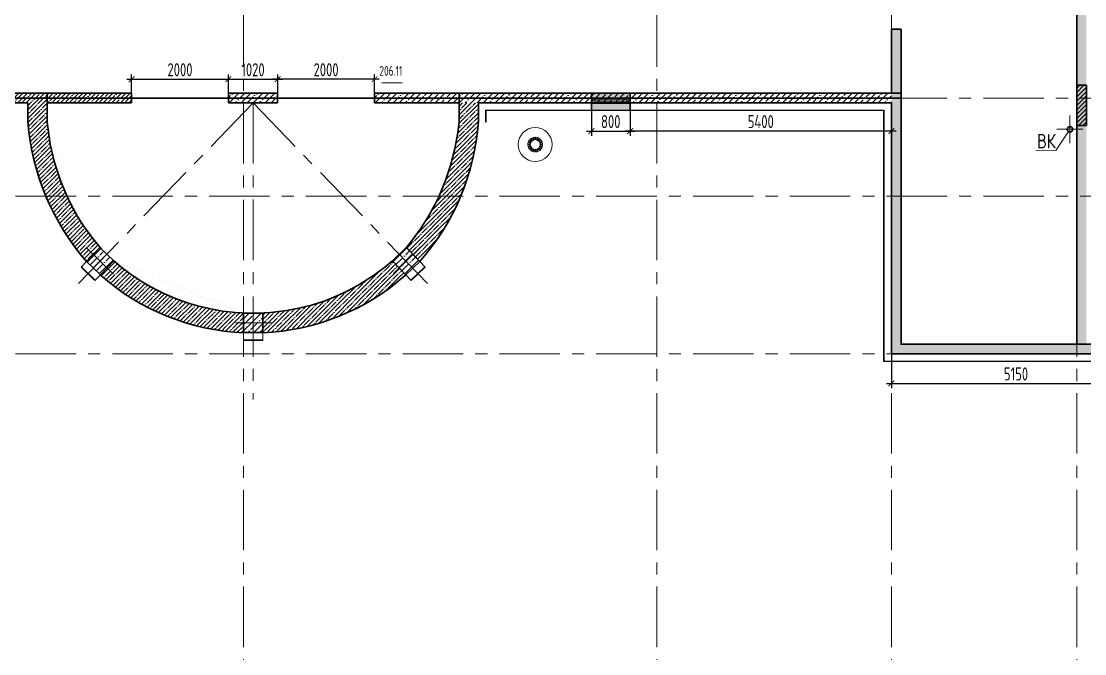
# Model space of a CAD drawing. Header units: millimetres. Extents: x -360149 to 682031, y -35655 to 209517.
# Drawn here: x 359108 to 381085, y 55256 to 68334 of the extents above; entities that cross this region are included whole.
import ezdxf
from ezdxf import colors
from ezdxf.entities.mleader import LeaderData, LeaderLine
from ezdxf.enums import TextEntityAlignment as Align
from ezdxf.math import Vec2, Vec3

# ---------------------------------------------------------------- set-up
doc = ezdxf.new("R2010")
doc.units = ezdxf.units.MM
doc.header["$MEASUREMENT"] = 0
doc.header["$PDMODE"] = 3
doc.header["$PDSIZE"] = -4
doc.linetypes.add('CENTER', pattern=[2, 1.25, -0.25, 0.25, -0.25])
doc.layers.get('0').update_dxf_attribs({"color": 250, "lineweight": 9})
doc.layers.get('Defpoints').update_dxf_attribs({"color": 6})
doc.layers.add('АР_Закладка сущ.проема', color=7, linetype='Continuous', lineweight=30, true_color=0xc70000)
doc.layers.add('АР_Закладка сущ.проема_штриховка', color=7, linetype='Continuous', lineweight=9, true_color=0xc70000)
for name, color, linetype, lineweight in [('АР_Маркер экспликации', 239, 'Continuous', 13), ('АР_Навесной фасад', 147, 'Continuous', 5), ('АР_Номер помещения', 1, 'Continuous', 25), ('АР_Окна БЛОК', 250, 'Continuous', 13), ('АР_Оси', 195, 'Continuous', 9), ('АР_Отметки', 250, 'Continuous', 15), ('АР_Помещения_площадь', 19, 'Continuous', 9), ('АР_Сущ Несущая стена', 216, 'Continuous', 30), ('АР_Штриховка монолит', 250, 'Continuous', 9), ('ОБОРУДОВАНИЕ', 253, 'Continuous', 5), ('Подвал', 250, 'Continuous', 30)]:
    doc.layers.add(name, color=color, linetype=linetype, lineweight=lineweight)
doc.layers.add('АР_Отверстия', color=251, linetype='Continuous')
doc.layers.add('Тонкая', color=7, linetype='Continuous')
doc.layers.add('Для уточнения шахт ОВ', color=20, linetype='Continuous', lineweight=30, plot=False)
doc.styles.add('ICOCPEUR', font='isocpeur.ttf')
doc.styles.add('ISOCPEUR', font='isocpeur.ttf', dxfattribs={"width": 0.7})
doc.styles.get("Standard").update_dxf_attribs({"font": 'isocpeur.ttf', "width": 0.7})
doc.dimstyles.new('R_100', dxfattribs={"dimtxt": 270, "dimasz": 120, "dimexe": 100, "dimexo": 0, "dimgap": 60, "dimtad": 1, "dimdec": 0, "dimrnd": 5, "dimzin": 0, "dimdsep": 46, "dimtxsty": 'ISOCPEUR', "dimblk": 'ARCHTICK', "dimcen": 0, "dimdle": 100, "dimclrd": 256, "dimclre": 256, "dimclrt": 256, "dimadec": 0, "dimazin": 0, "dimtfac": 2, "dimtdec": 0, "dimtofl": 0, "dimtmove": 1, "dimatfit": 3, "dimfxl": 1, "dimtvp": 3, "dimtolj": 1, "dimtzin": 0, "dimarcsym": 0})

# ---------------------------------------------------------------- blocks, each defined once
blk = doc.blocks.new('*U367')
at = {"true_color": 0xffffff}
h = blk.add_hatch(color=7, dxfattribs=at)
h.dxf.hatch_style = 1
h.paths.add_polyline_path([(-800, -140), (0, -140), (0, 220), (-800, 220)])
at = {"lineweight": 30}
for p, q in [((-800, -140), (-800, 220)), ((0, -140), (0, 220))]:
    blk.add_line(p, q, dxfattribs=at)
for p, q in [((0, 220), (-800, 220)), ((-800, 70), (0, 70)), ((-800, 0), (0, 0)), ((-730, 0), (-730, 70)), ((-730, 35), (-70, 35)), ((-70, 0), (-70, 70)), ((-800, -140), (0, -140)), ((-800, -140), (-800, -140)), ((-800, -140), (-800, -140)), ((0, -140), (0, -140)), ((0, -140), (0, -140))]:
    blk.add_line(p, q)
blk = doc.blocks.new('_ArchTick')
at = {"color": 0, "linetype": 'ByBlock', "const_width": 0.15}
blk.add_lwpolyline([(-0.5, -0.5), (0.5, 0.5)], dxfattribs=at)
blk = doc.blocks.new('*D737')
at = {"layer": 'Defpoints', "lineweight": -2, "ltscale": 100, "transparency": 16777216}
for p, q in [((377090, 66646), (377090, 65964)), ((371690, 66486), (371690, 65964)), ((377190, 66064), (371590, 66064))]:
    blk.add_line(p, q, dxfattribs=at)
at = {"layer": 'Defpoints', "color": 0, "lineweight": 13, "ltscale": 100, "transparency": 16777216}
for p in [(377090, 66646), (371690, 66486), (371690, 66064)]:
    blk.add_point(p, dxfattribs=at)
at = {"layer": 'Defpoints', "lineweight": -2, "ltscale": 100, "transparency": 16777216, "xscale": 120, "yscale": 120, "zscale": 120, "rotation": 180}
blk.add_blockref('_ArchTick', (371690, 66064), dxfattribs=at)
at = {"layer": 'Defpoints', "lineweight": -2, "ltscale": 100, "transparency": 16777216, "xscale": 120, "yscale": 120, "zscale": 120}
blk.add_blockref('_ArchTick', (377090, 66064), dxfattribs=at)
at = {"layer": 'Defpoints', "lineweight": 30, "ltscale": 100, "transparency": 16777216, "insert": (374390, 66259), "char_height": 270, "attachment_point": 5, "style": 'ISOCPEUR'}
blk.add_mtext('\\A1;5400', dxfattribs=at)
blk = doc.blocks.new('*D738')
at = {"layer": 'Defpoints', "lineweight": -2, "ltscale": 100, "transparency": 16777216}
for p, q in [((370890, 66486), (370890, 65964)), ((371690, 66486), (371690, 65964)), ((370790, 66064), (371790, 66064))]:
    blk.add_line(p, q, dxfattribs=at)
at = {"layer": 'Defpoints', "color": 0, "lineweight": 13, "ltscale": 100, "transparency": 16777216}
for p in [(370890, 66486), (371690, 66486), (371690, 66064)]:
    blk.add_point(p, dxfattribs=at)
at = {"layer": 'Defpoints', "lineweight": -2, "ltscale": 100, "transparency": 16777216, "xscale": 120, "yscale": 120, "zscale": 120, "rotation": 180}
blk.add_blockref('_ArchTick', (370890, 66064), dxfattribs=at)
at = {"layer": 'Defpoints', "lineweight": -2, "ltscale": 100, "transparency": 16777216, "xscale": 120, "yscale": 120, "zscale": 120}
blk.add_blockref('_ArchTick', (371690, 66064), dxfattribs=at)
at = {"layer": 'Defpoints', "lineweight": 30, "ltscale": 100, "transparency": 16777216, "insert": (371290, 66259), "char_height": 270, "attachment_point": 5, "style": 'ISOCPEUR'}
blk.add_mtext('\\A1;800', dxfattribs=at)
blk = doc.blocks.new('*D739')
at = {"layer": 'Defpoints', "lineweight": -2, "ltscale": 100, "transparency": 16777216}
for p, q in [((363288, 67136), (364507, 67136)), ((363388, 66846), (363388, 67236)), ((364407, 66846), (364407, 67236))]:
    blk.add_line(p, q, dxfattribs=at)
at = {"layer": 'Defpoints', "color": 0, "lineweight": 13, "ltscale": 100, "transparency": 16777216}
for p in [(364407, 67136), (363388, 66846), (364407, 66846)]:
    blk.add_point(p, dxfattribs=at)
at = {"layer": 'Defpoints', "lineweight": -2, "ltscale": 100, "transparency": 16777216, "xscale": 120, "yscale": 120, "zscale": 120, "rotation": 180}
blk.add_blockref('_ArchTick', (363388, 67136), dxfattribs=at)
at = {"layer": 'Defpoints', "lineweight": -2, "ltscale": 100, "transparency": 16777216, "xscale": 120, "yscale": 120, "zscale": 120}
blk.add_blockref('_ArchTick', (364407, 67136), dxfattribs=at)
at = {"layer": 'Defpoints', "lineweight": 30, "ltscale": 100, "transparency": 16777216, "insert": (363897, 67331), "char_height": 270, "attachment_point": 5, "style": 'ISOCPEUR'}
blk.add_mtext('\\A1;1020', dxfattribs=at)
blk = doc.blocks.new('*D743')
at = {"layer": 'Defpoints', "lineweight": -2, "ltscale": 100, "transparency": 16777216}
for p, q in [((361288, 67136), (363488, 67136)), ((361388, 66846), (361388, 67236)), ((363388, 66846), (363388, 67236))]:
    blk.add_line(p, q, dxfattribs=at)
at = {"layer": 'Defpoints', "color": 0, "lineweight": 13, "ltscale": 100, "transparency": 16777216}
for p in [(363388, 67136), (361388, 66846), (363388, 66846)]:
    blk.add_point(p, dxfattribs=at)
at = {"layer": 'Defpoints', "lineweight": -2, "ltscale": 100, "transparency": 16777216, "xscale": 120, "yscale": 120, "zscale": 120, "rotation": 180}
blk.add_blockref('_ArchTick', (361388, 67136), dxfattribs=at)
at = {"layer": 'Defpoints', "lineweight": -2, "ltscale": 100, "transparency": 16777216, "xscale": 120, "yscale": 120, "zscale": 120}
blk.add_blockref('_ArchTick', (363388, 67136), dxfattribs=at)
at = {"layer": 'Defpoints', "lineweight": 30, "ltscale": 100, "transparency": 16777216, "insert": (362388, 67331), "char_height": 270, "attachment_point": 5, "style": 'ISOCPEUR'}
blk.add_mtext('\\A1;2000', dxfattribs=at)
blk = doc.blocks.new('*D744')
at = {"layer": 'Defpoints', "lineweight": -2, "ltscale": 100, "transparency": 16777216}
for p, q in [((366507, 67136), (364307, 67136)), ((364407, 66846), (364407, 67236)), ((366407, 66846), (366407, 67236))]:
    blk.add_line(p, q, dxfattribs=at)
at = {"layer": 'Defpoints', "color": 0, "lineweight": 13, "ltscale": 100, "transparency": 16777216}
for p in [(364407, 67136), (364407, 66846), (366407, 66846)]:
    blk.add_point(p, dxfattribs=at)
at = {"layer": 'Defpoints', "lineweight": -2, "ltscale": 100, "transparency": 16777216, "xscale": 120, "yscale": 120, "zscale": 120, "rotation": 180}
blk.add_blockref('_ArchTick', (364407, 67136), dxfattribs=at)
at = {"layer": 'Defpoints', "lineweight": -2, "ltscale": 100, "transparency": 16777216, "xscale": 120, "yscale": 120, "zscale": 120}
blk.add_blockref('_ArchTick', (366407, 67136), dxfattribs=at)
at = {"layer": 'Defpoints', "lineweight": 30, "ltscale": 100, "transparency": 16777216, "insert": (365407, 67331), "char_height": 270, "attachment_point": 5, "style": 'ISOCPEUR'}
blk.add_mtext('\\A1;2000', dxfattribs=at)
blk = doc.blocks.new('*D786')
at = {"layer": 'Defpoints', "lineweight": -2, "ltscale": 100, "transparency": 16777216}
for p, q in [((377090, 61456), (377090, 60746)), ((382240, 61306), (382240, 60746)), ((376990, 60846), (382340, 60846))]:
    blk.add_line(p, q, dxfattribs=at)
at = {"layer": 'Defpoints', "color": 0, "lineweight": 13, "ltscale": 100, "transparency": 16777216}
for p in [(377090, 61456), (382240, 61306), (382240, 60846)]:
    blk.add_point(p, dxfattribs=at)
at = {"layer": 'Defpoints', "lineweight": -2, "ltscale": 100, "transparency": 16777216, "xscale": 120, "yscale": 120, "zscale": 120, "rotation": 180}
blk.add_blockref('_ArchTick', (377090, 60846), dxfattribs=at)
at = {"layer": 'Defpoints', "lineweight": -2, "ltscale": 100, "transparency": 16777216, "xscale": 120, "yscale": 120, "zscale": 120}
blk.add_blockref('_ArchTick', (382240, 60846), dxfattribs=at)
at = {"layer": 'Defpoints', "lineweight": 30, "ltscale": 100, "transparency": 16777216, "insert": (379665, 61041), "char_height": 270, "attachment_point": 5, "style": 'ISOCPEUR'}
blk.add_mtext('\\A1;5150', dxfattribs=at)
blk = doc.blocks.new('_DotSmall')
at = {"color": 0, "linetype": 'ByBlock', "const_width": 0.5}
blk.add_lwpolyline([(-0.0625, 0, 1), (0.0625, 0, 1)], format="xyb", close=True, dxfattribs=at)
blk = doc.blocks.new('A$C81a96c4f')
at = {"layer": 'АР_Штриховка монолит', "ltscale": 100}
h = blk.add_hatch(dxfattribs=at)
h.set_pattern_fill('ANSI35', color=256, scale=700)
h.set_pattern_definition([(45, (-977645.9, 95082.39), (-123.743687, 123.743687), []), (45, (-977522.15, 95082.39), (-123.743687, 123.743687), [218.75, -43.75, 0, -43.75])])
h.paths.add_polyline_path([(-3166, -2990), (-3443, -3278), (-3156, -3556), (-2878, -3268)])
h = blk.add_hatch(dxfattribs=at)
h.set_pattern_fill('ANSI35', color=256, scale=700)
h.set_pattern_definition([(45, (-971324.91, 95091.84), (-123.743687, 123.743687), []), (45, (-971201.17, 95091.84), (-123.743687, 123.743687), [218.75, -43.75, 0, -43.75])])
h.paths.add_polyline_path([(3166, -2990), (2878, -3268), (3156, -3556), (3443, -3278)])
h = blk.add_hatch(dxfattribs=at)
h.set_pattern_fill('ANSI35', color=256, scale=700)
h.set_pattern_definition([(45, (177458.83, -66645.68), (-123.74369, 123.74369), []), (45, (177582.58, -66645.68), (-123.74369, 123.74369), [218.75, -43.75, 0, -43.75])])
h.paths.add_polyline_path([(200, -4350), (-200, -4350), (-200, -4750), (200, -4750)])
at = {"layer": 'АР_Сущ Несущая стена', "ltscale": 100}
for points in [[(-2878, -3268), (-3166, -2990), (-3443, -3278), (-3156, -3556)], [(2878, -3268), (3166, -2990), (3443, -3278), (3156, -3556)], [(-200, -4350), (200, -4350), (200, -4750), (-200, -4750)]]:
    blk.add_lwpolyline(points, close=True, dxfattribs=at)
blk = doc.blocks.new('M_Сток крыши - Сетчатый фильтр 380 мм - Слив 200 мм 2-3193379-Кровля')
at = {"layer": 'ОБОРУДОВАНИЕ', "color": 3, "lineweight": 20, "flags": 128}
for points in [[(-152, 9), (-132, 9), (-112, 9)], [(-108, 31), (-127, 37), (-146, 44)], [(-142, 56), (-123, 49), (-104, 43)], [(-93, 63), (-109, 74), (-126, 86)], [(-118, 96), (-102, 85), (-86, 73)], [(-70, 88), (-82, 104), (-93, 120)], [(-83, 128), (-71, 112), (-59, 95)], [(-40, 105), (-46, 124), (-52, 143)], [(-40, 147), (-34, 128), (-28, 109)], [(-6, 112), (-6, 132), (-6, 152)], [(6, 152), (6, 132), (6, 112)], [(28, 109), (34, 128), (40, 147)], [(52, 143), (46, 124), (40, 105)], [(59, 95), (71, 112), (83, 128)], [(93, 120), (82, 104), (70, 88)], [(86, 73), (102, 85), (118, 96)], [(126, 86), (109, 74), (93, 63)], [(104, 43), (123, 49), (142, 56)], [(146, 44), (127, 37), (108, 31)], [(112, 9), (132, 9), (152, 9)], [(-112, -4), (-132, -4), (-152, -4)], [(-147, -38), (-128, -32), (-109, -26)], [(-106, -38), (-125, -44), (-144, -51)], [(-128, -82), (-112, -71), (-96, -59)], [(-88, -69), (-105, -81), (-121, -93)], [(-96, -118), (-84, -102), (-72, -86)], [(-62, -94), (-74, -110), (-86, -126)], [(-54, -143), (-48, -124), (-42, -104)], [(-29, -108), (-36, -128), (-42, -147)], [(-6, -152), (-6, -132), (-6, -112)], [(6, -112), (6, -132), (6, -152)], [(42, -147), (36, -128), (29, -108)], [(42, -104), (48, -124), (54, -143)], [(86, -126), (74, -110), (62, -94)], [(72, -86), (84, -102), (96, -118)], [(121, -93), (105, -81), (88, -69)], [(96, -59), (112, -71), (128, -82)], [(144, -51), (125, -44), (106, -38)], [(109, -26), (128, -32), (147, -38)], [(152, -4), (132, -4), (112, -4)]]:
    blk.add_lwpolyline(points, dxfattribs=at)
at = {"layer": 'ОБОРУДОВАНИЕ', "color": 3, "lineweight": 20}
for radius, start, end in [(350, 360, 180), (152, 163.3962, 176.5684), (152, 145.5443, 158.6195), (152, 127.775, 140.7677), (112, 175.3454, 180), (112, 157.4148, 163.893), (102, 360, 180), (112, 139.6161, 146.0938), (152, 110.0657, 122.9987), (112, 121.9295, 128.4067), (152, 92.388, 105.2896), (112, 104.3243, 110.801), (112, 86.7618, 93.2382), (152, 74.7104, 87.612), (112, 69.199, 75.6757), (152, 57.0013, 69.9343), (112, 51.5933, 58.0705), (112, 33.9062, 40.3839), (152, 39.2323, 52.225), (112, 16.107, 22.5852), (112, 360, 4.6546), (152, 21.3805, 34.4557), (152, 3.4316, 16.6038), (350, 180, 360), (152, 181.3452, 194.6195), (152, 199.3962, 212.7677), (152, 217.5443, 230.9987), (112, 180, 181.8238), (112, 193.4148, 199.893), (102, 180, 360), (112, 211.6161, 218.0938), (152, 235.775, 249.2896), (112, 229.9295, 236.4067), (112, 248.3243, 254.801), (152, 254.0657, 267.612), (112, 266.7618, 273.2382), (152, 272.388, 285.9343), (112, 285.199, 291.6757), (152, 290.7104, 304.225), (112, 303.5933, 310.0705), (112, 321.9062, 328.3839), (152, 309.0013, 322.4557), (112, 340.107, 346.5852), (112, 358.1762, 360), (152, 327.2323, 340.6038), (152, 345.3805, 358.6548)]:
    blk.add_arc((0, 0), radius, start, end, dxfattribs=at)
blk = doc.blocks.new('A$C0e870455')
at = {"layer": 'АР_Оси', "linetype": 'CENTER', "ltscale": 1000}
for p, q in [((0, -288), (0, 288)), ((269, 0), (-269, 0))]:
    blk.add_line(p, q, dxfattribs=at)
at = {"layer": 'АР_Оси', "linetype": 'CENTER', "lineweight": 30, "ltscale": 1000}
blk.add_circle((0, 0), 56, dxfattribs=at)
blk = doc.blocks.new('*U1719')
at = {"layer": 'АР_Номер помещения', "color": 7}
blk.add_circle((-13950, 1398), 400, dxfattribs=at)
at = {"layer": 'АР_Помещения_площадь', "color": 7}
blk.add_line((-9998, -449), (-10420, -449), dxfattribs=at)
at = {"color": 7, "style": 'ISOCPEUR', "width": 0.7, "flags": 1}
blk.add_attdef('КАТЕГОРИЯ', (-499, -2092), '', height=250, dxfattribs=at)
at = {"layer": 'АР_Номер помещения', "color": 7, "style": 'ISOCPEUR', "width": 0.7}
blk.add_attdef('НОМЕР_ПОМЕЩЕНИЯ', text='', height=300, dxfattribs=at).set_placement((-13950, 1398), align=Align.MIDDLE_CENTER)
at = {"layer": 'АР_Помещения_площадь', "color": 7, "lineweight": 30, "width": 0.7, "flags": 104}
blk.add_attdef('ИМЯ_ПОМЕЩЕНИЯ', text='', height=100, dxfattribs=at).set_placement((158, 1217), align=Align.MIDDLE_CENTER)
at = {"layer": 'АР_Помещения_площадь', "color": 7, "style": 'ISOCPEUR', "width": 0.7}
blk.add_attdef('ПЛОЩАДЬ_ПОМЕЩЕНИЯ', text='', height=200, dxfattribs=at).set_placement((-9993, -202), align=Align.MIDDLE_RIGHT)

msp = doc.modelspace()

# ---------------------------------------------------------------- hatches: boundary and pattern name
at = {"layer": 'АР_Закладка сущ.проема_штриховка', "ltscale": 100, "true_color": 0xff0505}
h = msp.add_hatch(dxfattribs=at)
h.set_pattern_fill('ANSI31', color=1, scale=20)
h.set_pattern_definition([(45, (260738.76, -16140.566), (-44.90128, 44.90128), [])])
h.paths.add_polyline_path([(380919.61, 67010.68), (380919.61, 66180.68), (381119.61, 66180.68), (381119.61, 67010.68)])
at = {"layer": 'АР_Штриховка монолит', "ltscale": 100}
h = msp.add_hatch(dxfattribs=at)
h.set_pattern_fill('ANSI35', color=256, scale=500)
h.paths.add_polyline_path([(384969.71, 61655.68), (381119.61, 61655.68), (381119.61, 70355.68), (380919.71, 70355.68), (380919.71, 61655.68), (380769.61, 61655.81), (380769.61, 61455.68), (380769.61, 61655.81), (377289.71, 61655.68), (377289.69, 61805.81), (377289.66, 63505.81), (377289.64, 68170.68), (377089.61, 68170.68), (377089.61, 69670.68), (377289.63, 69670.68), (377289.61, 70995.68), (378479.61, 70995.68), (380499.47, 70995.68), (380919.61, 70995.68), (380919.61, 70355.68), (381119.66, 70355.68), (381119.57, 72275.68), (380919.61, 72275.68), (380919.71, 71195.68), (378479.61, 71195.69), (378479.61, 70995.68), (378479.61, 71195.69), (378479.61, 71195.69), (378479.61, 70995.68), (380339.47, 70995.68), (378479.61, 70995.68), (379649.61, 70995.68), (379649.61, 71195.68), (378479.61, 71195.69), (377289.61, 71195.68), (377089.61, 71195.68), (350674.61, 71195.68), (350674.61, 70995.68), (377089.71, 70995.68), (377089.71, 69670.68), (377089.71, 68170.68), (377089.71, 61805.81), (377289.61, 61805.81), (377089.71, 61805.81), (377089.71, 61455.68), (377439.61, 61455.68), (380769.61, 61455.68), (384969.71, 61455.68)])
h = msp.add_hatch(dxfattribs=at)
h.set_pattern_fill('ANSI35', color=256, scale=500)
h.paths.add_polyline_path([(359242.23, 66245.68), (359644.18, 66245.68), (359644.18, 66645.68), (361387.63, 66645.68), (361387.63, 66845.68), (350674.61, 66845.7), (350674.61, 66645.67), (359242, 66645.68)])
h = msp.add_hatch(dxfattribs=at)
h.set_pattern_fill('ANSI35', color=256, scale=700)
h.set_pattern_definition([(45, (-616337.55, 165205.58), (-123.743687, 123.743687), []), (45, (-616213.81, 165205.58), (-123.743687, 123.743687), [218.75, -43.75, 0, -43.75])])
h.paths.add_polyline_path([(364406.63, 66845.68), (363387.63, 66845.68), (363387.63, 66645.68), (364406.63, 66645.68)])
h = msp.add_hatch(dxfattribs=at)
h.set_pattern_fill('ANSI35', color=256, scale=700)
h.set_pattern_definition([(45, (-613318.55, 165205.58), (-123.743687, 123.743687), []), (45, (-613194.8, 165205.58), (-123.743687, 123.743687), [218.75, -43.75, 0, -43.75])])
h.paths.add_polyline_path([(377089.61, 66845.68), (366406.63, 66845.68), (366406.63, 66645.68), (377089.61, 66645.68)])
h = msp.add_hatch(dxfattribs=at)
h.set_pattern_fill('ANSI35', color=256, scale=500)
h.paths.add_polyline_path([(368554.31, 66645.68), (368154.31, 66645.68), (368154.31, 66245.68), (368554.31, 66245.68)])
h = msp.add_hatch(dxfattribs=at)
h.set_pattern_fill('ANSI35', color=256, scale=500)
edge = h.paths.add_edge_path()
edge.add_line((360048.1, 64715.68), (359617.26, 64715.68))
edge.add_arc((364264.73, 66665.44), 5039.89, 202.759567, 220.889504)
edge.add_line((360454.71, 63366.32), (360456.11, 63367.77))
edge.add_line((360456.11, 63367.77), (360456.14, 63367.75))
edge.add_line((360456.14, 63367.75), (360734, 63655.49))
edge.add_arc((364148.55, 66616.52), 4519.61, 204.8709, 220.931199, ccw=False)
edge = h.paths.add_edge_path()
edge.add_line((359644.18, 66245.68), (359242, 66250.18))
edge.add_arc((364266, 66665.67), 5041.15, 184.727705, 202.756401)
edge.add_line((359617.26, 64715.68), (360048.1, 64715.68))
edge.add_arc((364148.55, 66616.52), 4519.61, 184.706407, 204.8709, ccw=False)
h = msp.add_hatch(dxfattribs=at)
h.set_pattern_fill('ANSI35', color=256, scale=500)
edge = h.paths.add_edge_path()
edge.add_line((367751.13, 64715.68), (368181.96, 64715.68))
edge.add_arc((363534.5, 66665.44), 5039.89, 319.110496, 337.240433, ccw=False)
edge.add_line((367344.52, 63366.32), (367343.11, 63367.77))
edge.add_line((367343.11, 63367.77), (367343.09, 63367.75))
edge.add_line((367343.09, 63367.75), (367065.23, 63655.49))
edge.add_arc((363650.68, 66616.52), 4519.61, 319.068801, 335.1291)
edge = h.paths.add_edge_path()
edge.add_line((368155.05, 66245.68), (368557.23, 66250.18))
edge.add_arc((363533.23, 66665.67), 5041.15, 337.243599, 355.272295, ccw=False)
edge.add_line((368181.96, 64715.68), (367751.13, 64715.68))
edge.add_arc((363650.68, 66616.52), 4519.61, 335.1291, 355.293593)
h = msp.add_hatch(dxfattribs=at)
h.set_pattern_fill('ANSI35', color=256, scale=500)
edge = h.paths.add_edge_path()
edge.add_line((361022.58, 63377.9), (360742.34, 63088.32))
edge.add_arc((363890.44, 66631.63), 4739.79, 228.380073, 267.69285)
edge.add_line((363699.63, 61895.68), (363699.63, 62295.68))
edge.add_arc((363933.71, 66726.92), 4437.41, 229.001142, 266.976143, ccw=False)
h = msp.add_hatch(dxfattribs=at)
h.set_pattern_fill('ANSI35', color=256, scale=500)
edge = h.paths.add_edge_path()
edge.add_line((366776.65, 63377.9), (367056.89, 63088.32))
edge.add_arc((363908.79, 66631.63), 4739.79, 272.30715, 311.619927, ccw=False)
edge.add_line((364099.6, 61895.68), (364099.6, 62295.68))
edge.add_arc((363865.51, 66726.92), 4437.41, 273.023857, 310.998858)

# ---------------------------------------------------------------- linework, layer by layer
at = {"layer": 'Defpoints', "color": 3, "lineweight": 30, "ltscale": 100}
msp.add_lwpolyline([(385169.61, 61655.68), (377289.61, 61655.68), (377289.61, 66745.68), (350474.61, 66745.68), (350474.61, 61655.68), (342198, 61655.68), (342198, 55305.68), (329654.61, 55305.68)], dxfattribs=at)
at = {"layer": 'АР_Закладка сущ.проема', "ltscale": 100}
msp.add_lwpolyline([(381119.61, 67010.68), (380919.61, 67010.68), (380919.61, 66180.68), (381119.61, 66180.68)], close=True, dxfattribs=at)
at = {"layer": 'АР_Навесной фасад', "ltscale": 100}
for p, q in [((376939.61, 66495.68), (368704.31, 66495.68)), ((376929.61, 66485.68), (368714.31, 66485.68)), ((376929.61, 66485.68), (376929.61, 61805.81)), ((376939.61, 66495.68), (376939.61, 61734.12)), ((360343.46, 63251.09), (360454.6, 63366.18)), ((360742.34, 63088.32), (360631.19, 62973.22)), ((363699.61, 61893.5), (363699.61, 61733.5)), ((376929.61, 61805.81), (376929.61, 61295.68)), ((376939.61, 61805.81), (376939.61, 61305.68)), ((384924.96, 61295.68), (376929.61, 61295.68)), ((380832.88, 61305.68), (376939.61, 61305.68)), ((384819.61, 61305.68), (380769.61, 61305.68)), ((384809.61, 61295.68), (380769.61, 61295.68))]:
    msp.add_line(p, q, dxfattribs=at)
at = {"layer": 'АР_Навесной фасад', "color": 18, "ltscale": 100, "true_color": 0x000000}
for points in [[(368704.31, 66245.68), (368704.31, 66495.68)], [(368714.31, 66245.68), (368714.31, 66485.68)], [(360456.11, 63367.76), (360400.48, 63310.17)], [(367343.12, 63367.76), (367455.77, 63251.09)], [(360343.46, 63251.09), (360631.19, 62973.22)], [(360350.41, 63258.28), (360638.14, 62980.42)], [(360743.84, 63089.9), (360688.15, 63032.2)], [(367055.39, 63089.9), (367168.02, 62973.21)], [(367448.82, 63258.28), (367161.09, 62980.42)], [(367455.77, 63251.09), (367168.03, 62973.22)], [(363699.63, 61895.68), (363699.61, 61815.49)], [(364099.63, 61895.68), (364099.63, 61733.43)], [(364099.61, 61743.5), (363699.61, 61743.5)], [(364099.61, 61733.5), (363699.61, 61733.5)]]:
    msp.add_lwpolyline(points, dxfattribs=at)
at = {"layer": 'АР_Оси', "linetype": 'CENTER', "ltscale": 1000}
for p, q in [((363699.61, 53394.41), (363699.61, 87701.89)), ((372239.61, 53394.41), (372239.61, 87701.89)), ((377089.61, 53394.41), (377089.61, 87701.89)), ((380919.61, 53394.41), (380919.61, 87701.89)), ((316990.86, 66745.68), (400588.02, 66745.68)), ((363899.61, 66645.68), (360294.34, 62912.31)), ((363899.61, 66645.68), (363899.61, 60513.61)), ((363899.61, 66645.68), (367504.89, 62912.31)), ((316990.86, 64715.68), (400588.02, 64715.68)), ((360446.86, 63654.72), (361000.45, 63120.12)), ((360462.12, 63639.98), (361015.71, 63105.39)), ((367352.36, 63654.72), (366798.77, 63120.12)), ((367352.36, 63654.72), (366798.77, 63120.12)), ((364305.62, 62095.68), (363536.04, 62095.68)), ((364305.62, 62095.68), (363536.04, 62095.68)), ((316990.86, 61455.68), (400588.02, 61455.68))]:
    msp.add_line(p, q, dxfattribs=at)
at = {"layer": 'АР_Сущ Несущая стена', "ltscale": 100}
for p, q in [((380919.61, 70995.68), (380919.61, 61655.81)), ((377089.61, 66845.68), (377089.61, 68170.68)), ((377289.61, 61805.81), (377289.61, 68170.68)), ((350674.61, 66845.68), (361387.63, 66845.68)), ((361387.63, 66645.68), (361387.63, 66845.68)), ((363387.63, 66845.68), (364406.63, 66845.68)), ((363387.63, 66645.68), (363387.63, 66845.68)), ((364406.63, 66645.68), (364406.63, 66845.68)), ((366406.63, 66845.68), (377089.61, 66845.68)), ((366406.63, 66645.68), (366406.63, 66845.68)), ((350674.61, 66645.68), (359242, 66645.68)), ((359644.18, 66645.68), (361387.63, 66645.68)), ((363387.63, 66645.68), (364406.63, 66645.68)), ((366406.63, 66645.68), (368154.31, 66645.68)), ((368554.31, 66645.68), (377089.61, 66645.68)), ((377089.61, 61751.16), (377089.61, 66645.68)), ((377089.61, 61455.68), (377089.61, 61805.81)), ((377289.61, 61655.68), (377289.61, 61805.81)), ((380826.01, 61655.68), (377289.61, 61655.68)), ((380919.61, 61655.68), (380769.61, 61655.68)), ((380802.78, 61455.68), (377089.61, 61455.68)), ((384969.61, 61455.68), (380769.61, 61455.68))]:
    msp.add_line(p, q, dxfattribs=at)
for points in [[(350332.03, 61655.68), (342354.6, 61655.68), (342354.85, 55305.68), (329654.61, 55305.68), (329654.25, 64615.68), (336004.61, 64615.68), (336004.61, 82485.68), (346719.61, 82485.68), (346719.61, 86350.68), (380919.61, 86350.68), (380919.61, 82485.68), (391519.61, 82485.68), (391519.61, 64615.68), (397869.98, 64615.68), (397869.98, 55305.68), (385169.61, 55305.68), (385169.61, 61655.68), (380769.61, 61655.68)], [(377289.61, 68170.68), (377089.61, 68170.68)], [(368155.46, 66845.68), (368155.46, 66245.68), (368130.35, 66031.58), (368071.09, 65698.04), (367981.62, 65348.32), (367878, 65039.49), (367742.67, 64715.68), (367661.64, 64549.24), (367517.78, 64288.7), (367360.6, 64042.1), (367195.89, 63815.5), (367066.39, 63655.47), (366778.68, 63377.62), (366588.65, 63220.47), (366369.3, 63060), (366085.81, 62881.4), (365840.77, 62750.08), (365617.14, 62646.98), (365385.84, 62555.86), (365102.49, 62464.22), (364842.62, 62398.42), (364587.69, 62350.03), (364260.98, 62310.56), (363987.51, 62296.47), (363814.01, 62296.71), (363537.17, 62310.84), (363266.77, 62341.93), (363026.66, 62384.03), (362751.25, 62449.64), (362586.39, 62498.1), (362331.41, 62587.31), (362068.38, 62698.56), (361902.45, 62779.53), (361783.58, 62843.02), (361609.11, 62945.03), (361358.51, 63111.62), (361196.43, 63233.39), (361022.85, 63377.64), (360879.01, 63516.56), (360767.43, 63624.31), (360584.67, 63839.73), (360411.09, 64079.61), (360271.91, 64298.88), (360140.8, 64534.59), (360033.41, 64756.27), (359923.44, 65021.74), (359795.91, 65411.31), (359707.32, 65791.86), (359645.33, 66245.54), (359645.33, 66845.68), (350474.61, 66845.68)], [(377289.61, 63422.59), (377289.61, 66845.68), (368155.46, 66845.68)], [(359242, 66245.68), (359242, 66645.68)], [(359644.18, 66245.68), (359644.18, 66645.68)], [(368154.31, 66245.68), (368154.31, 66645.68)], [(368554.31, 66245.68), (368554.31, 66645.68)], [(380826.01, 61655.68), (377289.61, 61655.68), (377289.61, 61805.81)]]:
    msp.add_lwpolyline(points, dxfattribs=at)
for points in [[(361021.74, 63377.62), (360734, 63655.49), (360456.14, 63367.75), (360743.87, 63089.89)], [(366777.53, 63377.62), (367065.27, 63655.49), (367343.13, 63367.75), (367055.39, 63089.89)], [(363699.63, 62295.68), (364099.63, 62295.68), (364099.63, 61895.68), (363699.63, 61895.68)]]:
    msp.add_lwpolyline(points, close=True, dxfattribs=at)
for centre, radius, start, end in [((364262.35, 66664.34), 5037.29, 184.66588, 220.934567), ((363682.53, 66598.21), 4884.12, 318.502131, 355.992406), ((363899.59, 66645.63), 4756.2, 228.331289, 267.668711), ((363898.16, 66644.01), 4754.71, 272.389414, 311.614889)]:
    msp.add_arc(centre, radius, start, end, dxfattribs=at)
at = {"layer": 'Для уточнения шахт ОВ', "color": 1, "lineweight": 9, "ltscale": 500}
msp.add_lwpolyline([(380077.33, 65664.87), (380488.76, 65662.46), (380748.18, 66053.59)], dxfattribs=at)
msp.add_lwpolyline([(380077.33, 65664.87), (380488.76, 65662.46), (380748.18, 66053.59)], dxfattribs=at)
msp.add_lwpolyline([(380077.33, 65664.87), (380488.76, 65662.46), (380748.18, 66053.59)], dxfattribs=at)

# ---------------------------------------------------------------- block references
at = {"layer": 'АР_Маркер экспликации', "color": 7}
ref = msp.add_blockref('*U1719', (376976.13, 67509.61), dxfattribs=at)
ref.add_attrib('НОМЕР_ПОМЕЩЕНИЯ', '505', dxfattribs={"layer": 'АР_Номер помещения', "color": 7, "height": 300, "style": 'ISOCPEUR', "width": 0.7}).set_placement((363025.8, 68907.24), align=Align.MIDDLE_CENTER)
ref.add_attrib('ПЛОЩАДЬ_ПОМЕЩЕНИЯ', '206.11', dxfattribs={"layer": 'АР_Помещения_площадь', "color": 7, "height": 200, "style": 'ISOCPEUR', "width": 0.7}).set_placement((366983.48, 67307.29), align=Align.MIDDLE_RIGHT)
at = {"layer": 'АР_Окна БЛОК', "xscale": -1, "rotation": 180}
msp.add_blockref('*U367', (371689.61, 66705.68), dxfattribs=at)
at = {"layer": 'ОБОРУДОВАНИЕ', "xscale": -1, "rotation": 90}
msp.add_blockref('M_Сток крыши - Сетчатый фильтр 380 мм - Слив 200 мм 2-3193379-Кровля', (369729.33, 65783.67), dxfattribs=at)
at = {"layer": 'Подвал', "lineweight": 13, "ltscale": 500}
msp.add_blockref('A$C0e870455', (380778.58, 66099.42), dxfattribs=at)
at = {"layer": 'Тонкая', "ltscale": 100}
msp.add_blockref('A$C81a96c4f', (363899.63, 66645.68), dxfattribs=at)

# ---------------------------------------------------------------- texts
at = {"layer": 'АР_Отверстия', "color": 1, "ltscale": 100, "insert": (380291.82, 65854.38), "char_height": 300, "attachment_point": 5, "line_spacing_factor": 0.7, "style": 'ICOCPEUR'}
msp.add_mtext('\\A1;{\\W0.8;ВК}', dxfattribs=at)

# ---------------------------------------------------------------- dimensions: what is measured, and where the dimension line sits
at = {"layer": 'Defpoints', "lineweight": 30, "ltscale": 100}
for base, p1, p2, picture, middle in [((363387.63, 67136), (361387.63, 66845.68), (363387.63, 66845.68), '*D743', (362387.63, 67331)), ((364406.63, 67136), (363387.63, 66845.68), (364406.63, 66845.68), '*D739', (363897.13, 67331)), ((364406.63, 67136), (366406.63, 66845.68), (364406.63, 66845.68), '*D744', (365406.63, 67331))]:
    dim = msp.add_linear_dim(base=base, p1=p1, p2=p2, dimstyle='R_100', override={"dimpost": '\\X', "dimfxl": 2.5, "dimarcsym": 1}, dxfattribs=at)
    dim.commit()
    dim.dimension.update_dxf_attribs({"geometry": picture, "text_midpoint": middle})
at = {"layer": 'Defpoints', "color": 3, "lineweight": 30, "ltscale": 100}
for base, p1, p2, picture, middle in [((371689.61, 66064), (377089.61, 66645.68), (371689.61, 66485.68), '*D737', (374389.61, 66259)), ((371689.61, 66064), (370889.61, 66485.68), (371689.61, 66485.68), '*D738', (371289.61, 66259)), ((382239.61, 60845.5), (377089.61, 61455.68), (382239.61, 61305.68), '*D786', (379664.61, 61040.5))]:
    dim = msp.add_linear_dim(base=base, p1=p1, p2=p2, dimstyle='R_100', override={"dimpost": '\\X', "dimfxl": 2.5, "dimarcsym": 1}, dxfattribs=at)
    dim.commit()
    dim.dimension.update_dxf_attribs({"geometry": picture, "text_midpoint": middle})

# ---------------------------------------------------------------- leaders
at = {"layer": 'АР_Отметки'}
ml = msp.add_multileader_mtext('Standard', dxfattribs=at)
ml.set_content('Л.4', color=256, style='ISOCPEUR')
ml.set_leader_properties(color=256, linetype='Continuous', lineweight=-1)
ml.set_arrow_properties(name='DOTSMALL')
ml.build(insert=Vec2(0, 0))
ml.multileader.update_dxf_attribs({"has_text_frame": 1, "text_left_attachment_type": 4, "text_right_attachment_type": 4, "dogleg_length": 100, "arrow_head_size": 180})
ctx = ml.context
ctx.base_point, ctx.char_height, ctx.arrow_head_size, ctx.landing_gap_size, ctx.plane_origin = Vec3(492034.94, 129862.56), 250, 180, 50, Vec3(520155.38, 117704.9)
ctx.left_attachment, ctx.right_attachment = 4, 4
notes = []
notes.append((ctx, [(0, (0, 0, 0), (0, 0), (1, 0), 1, [])]))
ctx.mtext.insert, ctx.mtext.width, ctx.mtext.line_spacing_style, ctx.mtext.flow_direction = Vec3(492084.94, 130195.89), 852.697, 2, 5
ml = msp.add_multileader_mtext('Standard', dxfattribs=at)
ml.set_content('+13,700', color=256, style='ISOCPEUR')
ml.set_leader_properties(color=256, linetype='Continuous', lineweight=-1)
ml.set_arrow_properties(name='DOTSMALL')
ml.build(insert=Vec2(0, 0))
ml.multileader.update_dxf_attribs({"has_text_frame": 1, "text_left_attachment_type": 4, "text_right_attachment_type": 4, "dogleg_length": 100, "arrow_head_size": 180})
ctx = ml.context
ctx.base_point, ctx.char_height, ctx.arrow_head_size, ctx.landing_gap_size, ctx.plane_origin = Vec3(384014.89, 81893.81), 250, 180, 50, Vec3(383765.52, 81232.99)
ctx.left_attachment, ctx.right_attachment = 4, 4
notes.append((ctx, [(0, (0, 0, 0), (0, 0), (1, 0), 1, [])]))
ctx.mtext.insert, ctx.mtext.width, ctx.mtext.line_spacing_style, ctx.mtext.flow_direction = Vec3(384064.89, 82227.15), 852.697, 2, 5
ml = msp.add_multileader_mtext('Standard', dxfattribs=at)
ml.set_content('Л.1', color=256, style='ISOCPEUR')
ml.set_leader_properties(color=256, linetype='Continuous', lineweight=-1)
ml.set_arrow_properties(name='DOTSMALL')
ml.build(insert=Vec2(0, 0))
ml.multileader.update_dxf_attribs({"has_text_frame": 1, "text_left_attachment_type": 4, "text_right_attachment_type": 4, "dogleg_length": 100, "arrow_head_size": 180})
ctx = ml.context
ctx.base_point, ctx.char_height, ctx.arrow_head_size, ctx.landing_gap_size, ctx.plane_origin = Vec3(381447.11, 81026.53, 0), 250, 180, 50, Vec3(368551.08, 68485.68, 0)
ctx.left_attachment, ctx.right_attachment = 4, 4
notes.append((ctx, [(0, (0, 0, 0), (0, 0), (1, 0), 1, [])]))
ctx.mtext.insert, ctx.mtext.width, ctx.mtext.line_spacing_style, ctx.mtext.flow_direction = Vec3(381497.11, 81359.86, 0), 852.697, 2, 5
ml = msp.add_multileader_mtext('Standard', dxfattribs=at)
ml.set_content('+19,400', color=256, style='ISOCPEUR')
ml.set_leader_properties(color=256, linetype='Continuous', lineweight=-1)
ml.set_arrow_properties(name='DOTSMALL')
ml.build(insert=Vec2(0, 0))
ml.multileader.update_dxf_attribs({"has_text_frame": 1, "text_left_attachment_type": 4, "text_right_attachment_type": 4, "dogleg_length": 100, "arrow_head_size": 180})
ctx = ml.context
ctx.base_point, ctx.char_height, ctx.arrow_head_size, ctx.landing_gap_size, ctx.plane_origin = Vec3(521638.62, 76875.13), 250, 180, 50, Vec3(521557.22, 75164.44)
ctx.left_attachment, ctx.right_attachment = 4, 4
notes.append((ctx, [(0, (0, 0, 0), (0, 0), (1, 0), 1, [])]))
ctx.mtext.insert, ctx.mtext.width, ctx.mtext.defined_height, ctx.mtext.line_spacing_style, ctx.mtext.flow_direction = Vec3(521688.62, 77208.46), 696.0353, 776.46, 2, 5
ml = msp.add_multileader_mtext('Standard', dxfattribs=at)
ml.set_content('+19,400', color=256, style='ISOCPEUR')
ml.set_leader_properties(color=256, linetype='Continuous', lineweight=-1)
ml.set_arrow_properties(name='DOTSMALL')
ml.build(insert=Vec2(0, 0))
ml.multileader.update_dxf_attribs({"has_text_frame": 1, "text_left_attachment_type": 4, "text_right_attachment_type": 4, "dogleg_length": 100, "arrow_head_size": 180})
ctx = ml.context
ctx.base_point, ctx.char_height, ctx.arrow_head_size, ctx.landing_gap_size, ctx.plane_origin = Vec3(481272.79, 76579.15), 250, 180, 50, Vec3(481275.76, 74391.8)
ctx.left_attachment, ctx.right_attachment = 4, 4
notes.append((ctx, [(0, (0, 0, 0), (0, 0), (1, 0), 1, [])]))
ctx.mtext.insert, ctx.mtext.width, ctx.mtext.defined_height, ctx.mtext.line_spacing_style, ctx.mtext.flow_direction = Vec3(481322.79, 76912.48), 696.0353, 776.46, 2, 5
ml = msp.add_multileader_mtext('Standard', dxfattribs=at)
ml.set_content('+15,850', color=256, style='ISOCPEUR')
ml.set_leader_properties(color=256, linetype='Continuous', lineweight=-1)
ml.set_arrow_properties(name='DOTSMALL')
ml.build(insert=Vec2(0, 0))
ml.multileader.update_dxf_attribs({"has_text_frame": 1, "text_left_attachment_type": 4, "text_right_attachment_type": 4, "dogleg_length": 100, "arrow_head_size": 180})
ctx = ml.context
ctx.base_point, ctx.char_height, ctx.arrow_head_size, ctx.landing_gap_size, ctx.plane_origin = Vec3(381319.93, 75537.42), 250, 180, 50, Vec3(382244.93, 73193.83)
ctx.left_attachment, ctx.right_attachment = 4, 4
notes.append((ctx, [(0, (0, 0, 0), (0, 0), (1, 0), 1, [])]))
ctx.mtext.insert, ctx.mtext.width, ctx.mtext.line_spacing_style, ctx.mtext.flow_direction = Vec3(381369.93, 75870.75), 852.697, 2, 5
for ctx, leaders in notes:
    for number, flags, end, landing, length, lines in leaders:
        leader = LeaderData()
        leader.index, (leader.has_last_leader_line, leader.has_dogleg_vector, leader.attachment_direction) = number, flags
        leader.last_leader_point, leader.dogleg_vector, leader.dogleg_length = Vec3(end), Vec3(landing), length
        for number, points, colour, breaks in lines:
            line = LeaderLine()
            line.index, line.vertices, line.color, line.breaks = number, Vec3.list(points), colors.encode_raw_color(colour), breaks
            leader.lines.append(line)
        ctx.leaders.append(leader)

doc.saveas('drawing.dxf')
